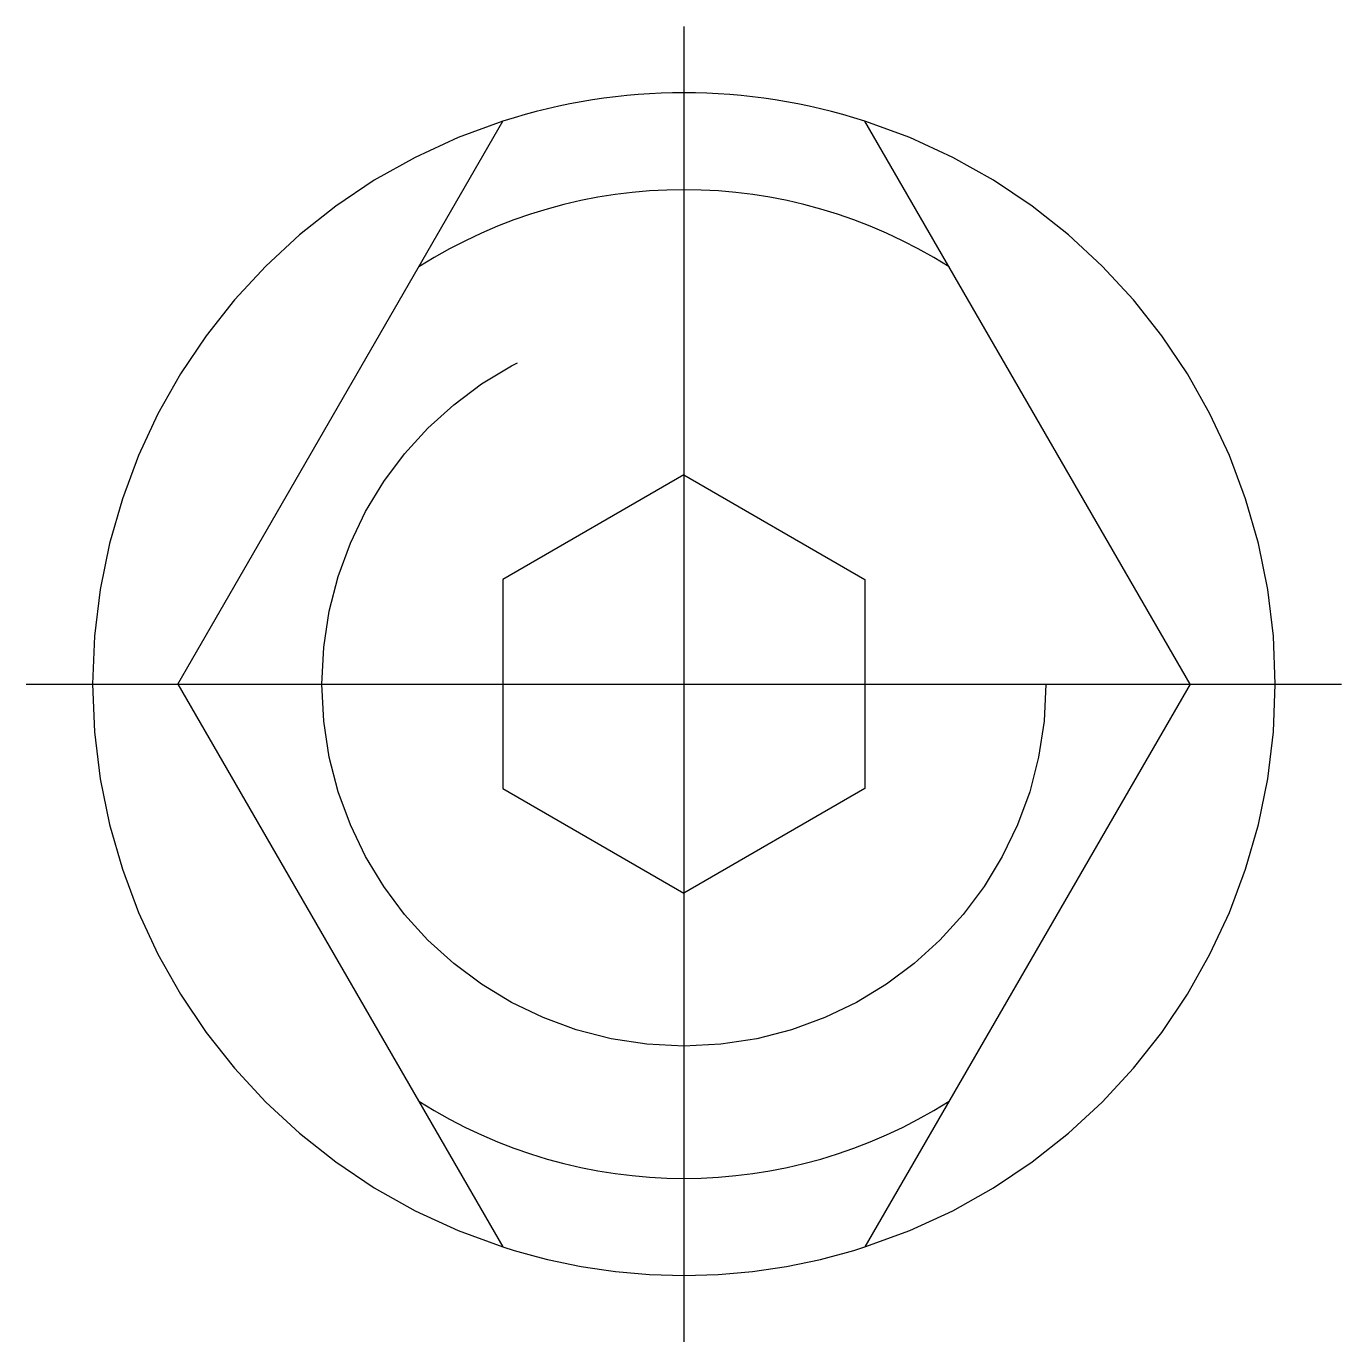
# Model space of a CAD drawing. Extents: x -1486 to -1403.1, y -447.6 to -423.2.
# Drawn here: x -1414.03 to -1403.13, y -434.15 to -423.25 of the extents above.
import ezdxf

# ---------------------------------------------------------------- set-up
doc = ezdxf.new("R2010")
doc.units = 0
for name, pattern in [('CENTER', [50.8, 31.75, -6.35, 6.35, -6.35]), ('DASHED', [19.05, 12.7, -6.35]), ('PHANTOM', [63.5, 31.75, -6.35, 6.35, -6.35, 6.35, -6.35])]:
    doc.linetypes.add(name, pattern=pattern)
doc.layers.get('0').update_dxf_attribs({"linetype": 'CONTINUOUS'})
doc.layers.add('CENTER', color=1, linetype='CENTER')

msp = doc.modelspace()

# ---------------------------------------------------------------- linework, layer by layer
at = {"color": 7, "linetype": 'CONTINUOUS'}
for p, q in [((-1412.771, -428.698), (-1410.078, -424.033)), ((-1404.384, -428.698), (-1407.078, -424.033)), ((-1412.771, -428.698), (-1410.078, -433.362)), ((-1404.384, -428.698), (-1407.078, -433.362))]:
    msp.add_line(p, q, dxfattribs=at)
at = {"linetype": 'CONTINUOUS'}
for p, q in [((-1408.578, -426.965), (-1410.078, -427.832)), ((-1408.578, -426.965), (-1407.078, -427.832)), ((-1410.078, -429.564), (-1408.578, -430.43)), ((-1407.078, -429.564), (-1408.578, -430.43))]:
    msp.add_line(p, q, dxfattribs=at)
for p, q in [((-1410.078, -427.832), (-1410.078, -429.564)), ((-1407.078, -427.832), (-1407.078, -429.564))]:
    msp.add_line(p, q)
at = {"color": 3, "linetype": 'DASHED'}
msp.add_circle((-1408.578, -428.698), 3, dxfattribs=at)
at = {"linetype": 'CONTINUOUS'}
for radius, start, end in [(4.9, 72.1743, 107.8257), (4.096, 57.5579, 122.4421), (4.096, 237.5579, 302.4421), (4.9, 252.1743, 287.8257)]:
    msp.add_arc((-1408.578, -428.698), radius, start, end, dxfattribs=at)
at = {"color": 3, "linetype": 'PHANTOM'}
for start, end in [(107.8257, 252.1743), (287.8257, 72.1743)]:
    msp.add_arc((-1408.578, -428.698), 4.9, start, end, dxfattribs=at)
at = {"layer": 'CENTER', "color": 1, "linetype": 'CENTER'}
for p, q in [((-1408.578, -423.248), (-1408.578, -434.148)), ((-1414.028, -428.698), (-1403.128, -428.698))]:
    msp.add_line(p, q, dxfattribs=at)

doc.saveas('drawing.dxf')
